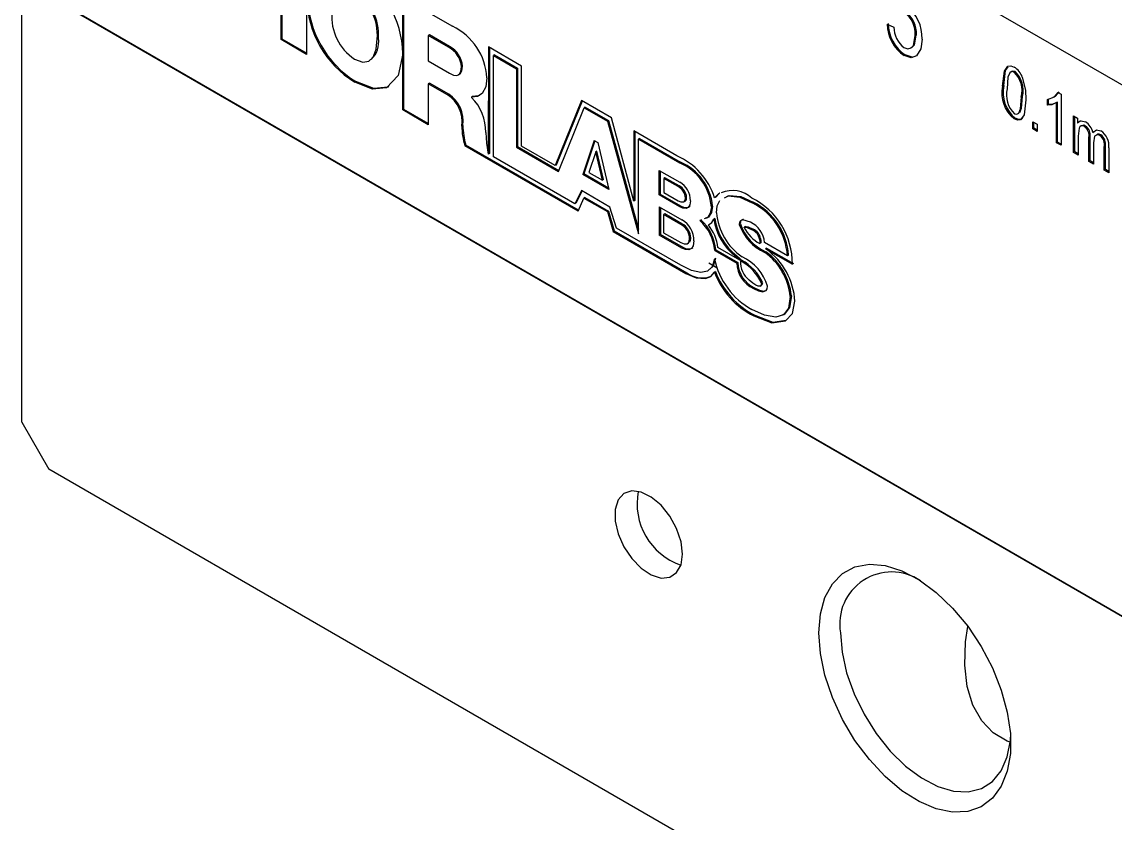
# Model space of a CAD drawing. Extents: x 0 to 278, y 1 to 215.
# Drawn here: x 236.82 to 245.9, y 185.21 to 191.86 of the extents above; entities that cross this region are included whole.
import ezdxf

# ---------------------------------------------------------------- set-up
doc = ezdxf.new("R2010")
doc.units = 0
doc.layers.get('0').update_dxf_attribs({"linetype": 'CONTINUOUS'})

msp = doc.modelspace()

# ---------------------------------------------------------------- linework, layer by layer
at = {"color": 7, "linetype": 'CONTINUOUS'}
for p, q in [((239.1884, 192.5271), (239.1884, 191.5938)), ((265.8893, 179.8345), (244.1774, 192.3685)), ((236.8244, 188.5403), (236.8244, 192.206)), ((236.9163, 192.153), (257.5837, 180.222)), ((257.5837, 180.222), (237.1408, 192.0233)), ((238.977, 191.7159), (238.977, 192.1002)), ((238.986, 191.721), (238.986, 192.1054)), ((239.9882, 192.0654), (240.4019, 191.8265)), ((239.9882, 191.1321), (239.9882, 192.0654)), ((239.9972, 191.1372), (239.9972, 192.0602)), ((244.0099, 191.8444), (244.0665, 191.8199)), ((240.2086, 191.7547), (240.1996, 191.7495)), ((240.1996, 191.7495), (240.1996, 191.5391)), ((240.3678, 191.6524), (240.1996, 191.7495)), ((240.3768, 191.6576), (240.2086, 191.7547)), ((244.2524, 191.7538), (244.2434, 191.7487)), ((238.986, 191.721), (238.977, 191.7159)), ((239.1884, 191.5938), (238.977, 191.7159)), ((239.1884, 191.6042), (238.986, 191.721)), ((240.6985, 191.6554), (240.698, 190.766)), ((240.9731, 191.4968), (240.6985, 191.6554)), ((240.7075, 191.6502), (240.707, 190.7711)), ((240.75, 191.5897), (240.741, 191.5846)), ((240.741, 190.7423), (240.741, 191.5846)), ((240.741, 191.5846), (240.9313, 191.4747)), ((240.75, 191.5897), (240.9403, 191.4799)), ((244.1594, 191.5887), (244.1505, 191.5835)), ((244.2175, 191.5695), (244.1594, 191.5887)), ((240.1996, 191.5391), (240.3769, 191.4367)), ((240.9403, 191.4799), (240.9313, 191.4747)), ((240.9403, 191.4799), (240.9403, 190.8281)), ((240.9731, 190.8318), (240.9731, 191.4968)), ((240.9313, 191.4747), (240.9313, 190.8229)), ((245.0731, 191.4507), (245.0641, 191.4455)), ((240.2086, 191.3551), (240.1996, 191.3499)), ((240.1996, 191.3499), (240.1996, 191.01)), ((240.3599, 191.2574), (240.1996, 191.3499)), ((240.3689, 191.2626), (240.2086, 191.3551)), ((244.9777, 191.334), (244.9688, 191.3288)), ((240.5678, 191.2445), (240.5588, 191.2393)), ((240.5588, 191.2393), (240.5588, 191.2367)), ((241.4707, 191.2095), (241.2534, 190.6701)), ((241.4763, 191.2063), (241.2623, 190.6752)), ((241.7203, 191.0655), (241.4707, 191.2095)), ((245.1334, 191.2443), (245.1244, 191.2391)), ((245.3414, 191.1711), (245.3414, 191.2201)), ((245.3504, 191.1762), (245.3504, 191.2253)), ((245.4302, 191.2778), (245.4546, 191.2637)), ((245.4546, 191.2637), (245.4546, 190.8388)), ((239.9972, 191.1372), (239.9882, 191.1321)), ((240.1996, 191.01), (239.9882, 191.1321)), ((240.1996, 191.0204), (239.9972, 191.1372)), ((241.2813, 190.6209), (241.4937, 191.15)), ((241.5027, 191.1552), (241.4937, 191.15)), ((241.4937, 191.15), (241.687, 191.0384)), ((241.5027, 191.1552), (241.696, 191.0436)), ((245.3504, 191.1762), (245.3414, 191.1711)), ((245.4259, 191.198), (245.4169, 191.1929)), ((245.4169, 190.8606), (245.4169, 191.1929)), ((245.4259, 190.8658), (245.4259, 191.198)), ((241.696, 191.0436), (241.687, 191.0384)), ((241.687, 191.0384), (241.9447, 190.1045)), ((241.696, 191.0436), (241.9447, 190.1422)), ((241.9069, 190.3765), (241.7203, 191.0655)), ((245.0742, 191.0633), (245.0652, 191.0581)), ((245.2188, 191.0349), (245.2565, 191.0131)), ((245.2188, 190.975), (245.2188, 191.0349)), ((245.2278, 190.9801), (245.2278, 191.0297)), ((245.5584, 191.0839), (245.5914, 191.0649)), ((245.5584, 190.7789), (245.5584, 191.0839)), ((245.5674, 190.7841), (245.5674, 191.0787)), ((245.5914, 191.0649), (245.5914, 191.0219)), ((245.6004, 191.0271), (245.5914, 191.0219)), ((240.4871, 191.0035), (240.4781, 190.9983)), ((242.2636, 190.7518), (241.9069, 190.9578)), ((241.9069, 190.9578), (241.9069, 190.3765)), ((241.9159, 190.9526), (241.9159, 190.3816)), ((245.2278, 190.9801), (245.2188, 190.975)), ((245.2565, 190.9532), (245.2188, 190.975)), ((245.2565, 190.9635), (245.2278, 190.9801)), ((245.2565, 191.0131), (245.2565, 190.9532)), ((245.6579, 190.9987), (245.6489, 190.9936)), ((245.7266, 190.9505), (245.7176, 190.9453)), ((240.5109, 190.8407), (240.5019, 190.8355)), ((241.4474, 190.3001), (240.5109, 190.8407)), ((241.577, 190.88), (241.4816, 190.598)), ((241.583, 190.8766), (241.4906, 190.6032)), ((241.577, 190.88), (241.6067, 190.8629)), ((241.6067, 190.8629), (241.6989, 190.4726)), ((241.9536, 190.8949), (241.9447, 190.8897)), ((241.9447, 190.1045), (241.9447, 190.8897)), ((241.9447, 190.8897), (242.2863, 190.6925)), ((241.9536, 190.8949), (242.2953, 190.6977)), ((245.4259, 190.8658), (245.4169, 190.8606)), ((245.4546, 190.8388), (245.4169, 190.8606)), ((245.4546, 190.8492), (245.4259, 190.8658)), ((245.5961, 190.9152), (245.5961, 190.7571)), ((245.6858, 190.7054), (245.6858, 190.9034)), ((245.6947, 190.7106), (245.6947, 190.9086)), ((245.7235, 190.8607), (245.7235, 190.6836)), ((245.7848, 190.9255), (245.7758, 190.9203)), ((241.4437, 190.2918), (240.5019, 190.8355)), ((240.707, 190.7711), (240.698, 190.766)), ((240.9403, 190.8281), (240.9313, 190.8229)), ((240.9313, 190.8229), (241.2813, 190.6209)), ((240.9403, 190.8281), (241.2847, 190.6293)), ((241.2534, 190.6701), (240.9731, 190.8318)), ((241.5899, 190.7838), (241.5328, 190.6134)), ((241.5988, 190.789), (241.5899, 190.7838)), ((241.645, 190.5486), (241.5899, 190.7838)), ((241.654, 190.5538), (241.5988, 190.789)), ((245.5674, 190.7841), (245.5584, 190.7789)), ((245.5961, 190.7571), (245.5584, 190.7789)), ((245.5961, 190.7675), (245.5674, 190.7841)), ((245.8131, 190.6318), (245.8131, 190.8239)), ((245.8221, 190.637), (245.8221, 190.829)), ((245.8509, 190.8185), (245.8509, 190.6101)), ((241.416, 190.3526), (240.741, 190.7423)), ((241.2623, 190.6752), (241.2534, 190.6701)), ((245.6947, 190.7106), (245.6858, 190.7054)), ((245.7235, 190.6836), (245.6858, 190.7054)), ((245.7235, 190.694), (245.6947, 190.7106)), ((241.4906, 190.6032), (241.4816, 190.598)), ((241.6989, 190.4726), (241.4816, 190.598)), ((241.6961, 190.4846), (241.4906, 190.6032)), ((241.5328, 190.6134), (241.645, 190.5486)), ((242.1181, 190.6307), (242.2874, 190.533)), ((242.1181, 190.4267), (242.1181, 190.6307)), ((242.127, 190.4319), (242.127, 190.6256)), ((242.1641, 190.5698), (242.1551, 190.5646)), ((242.2823, 190.5015), (242.1641, 190.5698)), ((245.8221, 190.637), (245.8131, 190.6318)), ((245.8509, 190.6101), (245.8131, 190.6318)), ((245.8509, 190.6204), (245.8221, 190.637)), ((241.654, 190.5538), (241.645, 190.5486)), ((242.1551, 190.5646), (242.1551, 190.4468)), ((242.2733, 190.4964), (242.1551, 190.5646)), ((241.4714, 190.4626), (241.416, 190.3526)), ((241.4763, 190.4598), (241.4249, 190.3578)), ((241.4437, 190.2918), (241.4918, 190.4016)), ((241.7073, 190.3265), (241.4714, 190.4626)), ((241.5008, 190.4068), (241.4918, 190.4016)), ((241.4918, 190.4016), (241.6878, 190.2885)), ((241.5008, 190.4068), (241.6968, 190.2937)), ((242.127, 190.4319), (242.1181, 190.4267)), ((242.2874, 190.329), (242.1181, 190.4267)), ((242.2964, 190.3342), (242.127, 190.4319)), ((242.1551, 190.4468), (242.2733, 190.3786)), ((242.5864, 190.4072), (242.5774, 190.402)), ((241.4249, 190.3578), (241.416, 190.3526)), ((241.7617, 190.1519), (241.7073, 190.3265)), ((241.9159, 190.3816), (241.9069, 190.3765)), ((242.1181, 190.3292), (242.3062, 190.2206)), ((242.1181, 190.3292), (242.1181, 190.0941)), ((242.127, 190.324), (242.127, 190.0993)), ((242.3217, 190.37), (242.3329, 190.3764)), ((241.6968, 190.2937), (241.6878, 190.2885)), ((241.6878, 190.2885), (241.7339, 190.1243)), ((241.6968, 190.2937), (241.7429, 190.1295)), ((242.1631, 190.2698), (242.1541, 190.2646)), ((242.1541, 190.2646), (242.1541, 190.1133)), ((242.2954, 190.183), (242.1541, 190.2646)), ((242.3044, 190.1882), (242.1631, 190.2698)), ((242.4681, 190.2206), (242.4541, 190.2157)), ((242.5801, 190.2323), (242.5711, 190.2271)), ((241.7429, 190.1295), (241.7339, 190.1243)), ((241.7339, 190.1243), (242.3374, 189.7759)), ((241.7429, 190.1295), (242.3464, 189.7811)), ((242.2955, 189.8437), (241.7617, 190.1519)), ((242.1541, 190.1133), (242.2954, 190.0318)), ((242.835, 190.1655), (242.8238, 190.159)), ((242.127, 190.0993), (242.1181, 190.0941)), ((242.3062, 189.9855), (242.1181, 190.0941)), ((242.3151, 189.9907), (242.127, 190.0993)), ((242.9612, 190.0284), (242.9522, 190.0232)), ((243.1823, 189.9223), (242.992, 190.0321)), ((242.588, 189.9711), (242.579, 189.9659)), ((242.579, 189.9659), (242.7609, 189.8609)), ((242.588, 189.9711), (242.7698, 189.8661)), ((242.7878, 189.8844), (242.6038, 189.9907)), ((243.0094, 189.9863), (243.0004, 189.9811)), ((243.0004, 189.9811), (243.223, 189.8535)), ((243.0094, 189.9863), (243.232, 189.8587)), ((242.5283, 189.863), (242.5988, 189.8223)), ((242.7698, 189.8661), (242.7609, 189.8609)), ((242.7968, 189.8896), (242.7878, 189.8844)), ((242.8018, 189.8851), (242.7928, 189.8799)), ((243.1913, 189.9275), (243.1823, 189.9223)), ((242.3464, 189.7811), (242.3374, 189.7759)), ((242.5851, 189.7912), (242.5761, 189.786)), ((242.9542, 189.6704), (242.9654, 189.6769)), ((236.8244, 188.5403), (237.0489, 188.1514)), ((256.3575, 177.0048), (237.0489, 188.1514))]:
    msp.add_line(p, q, dxfattribs=at)
at = {"color": 7, "linetype": 'CONTINUOUS', "flags": 128}
for points in [[(244.1499, 191.6492), (244.1825, 191.6389), (244.2092, 191.6471), (244.2281, 191.6682), (244.2434, 191.7487)], [(244.2042, 191.648), (244.2181, 191.6523), (244.2371, 191.6734), (244.2524, 191.7538)], [(239.5872, 191.554), (239.655, 191.5285), (239.7065, 191.5359), (239.7428, 191.5703), (239.768, 191.6369), (239.7759, 191.7223)], [(244.3, 191.7196), (244.2894, 191.6388), (244.2545, 191.5813), (244.2086, 191.5644), (244.1505, 191.5835)], [(239.9876, 191.5988), (239.9505, 191.4175), (239.8532, 191.3168), (239.7373, 191.3054), (239.5885, 191.3628)], [(240.3769, 191.4367), (240.4095, 191.422), (240.4356, 191.4188), (240.4553, 191.427), (240.4698, 191.451), (240.4747, 191.4901)], [(240.4492, 191.4259), (240.4642, 191.4322), (240.4787, 191.4562), (240.4836, 191.4953)], [(244.9688, 191.3288), (244.9835, 191.4538), (245.0126, 191.4949), (245.037, 191.499), (245.0657, 191.4882)], [(244.9777, 191.334), (244.9925, 191.459), (245.0145, 191.4902)], [(240.6861, 191.3998), (240.6762, 191.3233), (240.6463, 191.2678), (240.6088, 191.2433), (240.5588, 191.2393)], [(245.0641, 191.4455), (245.0436, 191.4502), (245.0284, 191.4411), (245.0129, 191.4036), (245.0065, 191.3072)], [(245.0731, 191.4507), (245.0526, 191.4554), (245.0374, 191.4463), (245.037, 191.4454)], [(245.1325, 191.4054), (245.1582, 191.297), (245.1622, 191.2172)], [(239.8683, 191.3283), (239.8622, 191.322), (239.7462, 191.3106), (239.5975, 191.368)], [(240.6239, 191.2524), (240.6178, 191.2484), (240.5678, 191.2445)], [(245.1622, 191.2172), (245.1474, 191.0924), (245.1184, 191.0513), (245.0939, 191.0473), (245.0652, 191.0581)], [(245.0664, 191.1011), (245.087, 191.0962), (245.1023, 191.1052), (245.118, 191.1426), (245.1244, 191.2391)], [(245.1117, 191.1114), (245.127, 191.1478), (245.1334, 191.2443)], [(245.3414, 191.2201), (245.3986, 191.2403), (245.4302, 191.2778)], [(245.3881, 191.2386), (245.4076, 191.2455), (245.4391, 191.283)], [(245.4169, 191.1929), (245.3773, 191.175), (245.3414, 191.1711)], [(245.4259, 191.198), (245.3863, 191.1802), (245.3504, 191.1762)], [(245.134, 191.0659), (245.1273, 191.0565), (245.1029, 191.0525), (245.0742, 191.0633)], [(245.5914, 191.0219), (245.6046, 191.0358), (245.6224, 191.042), (245.6567, 191.0326)], [(245.6004, 191.0271), (245.6136, 191.041), (245.6158, 191.0417)], [(240.677, 190.9449), (240.6843, 190.8554), (240.698, 190.766)], [(245.6489, 190.9936), (245.6339, 190.9997), (245.6205, 190.9992), (245.6102, 190.9923), (245.6035, 190.9804), (245.5961, 190.9152)], [(245.6579, 190.9987), (245.6429, 191.0048), (245.6356, 191.0046)], [(245.7176, 190.9453), (245.7489, 190.9677), (245.7842, 190.959)], [(245.7848, 190.9255), (245.7718, 190.9311), (245.7597, 190.9318), (245.7447, 190.9213)], [(245.7758, 190.9203), (245.7628, 190.9259), (245.7508, 190.9266), (245.7332, 190.9144), (245.7235, 190.8607)], [(242.2733, 190.3786), (242.2967, 190.3689), (242.3187, 190.3688), (242.3276, 190.3744), (242.3335, 190.3849), (242.3357, 190.401)], [(242.613, 190.4369), (242.6097, 190.4354), (242.5774, 190.402)], [(242.622, 190.4421), (242.6187, 190.4406), (242.5864, 190.4072)], [(242.6604, 190.4025), (242.6895, 190.4185), (242.7854, 190.4079), (242.8897, 190.3618)], [(242.6693, 190.4077), (242.6985, 190.4237), (242.7944, 190.4131), (242.8987, 190.367)], [(242.3768, 190.3786), (242.3718, 190.3441), (242.3586, 190.3239), (242.3397, 190.3157), (242.3136, 190.3178), (242.2874, 190.329)], [(242.37, 190.3328), (242.3676, 190.3291), (242.3487, 190.3208), (242.3226, 190.323), (242.2964, 190.3342)], [(242.5502, 190.3295), (242.5415, 190.2749), (242.5172, 190.2378), (242.4915, 190.2288)], [(242.5592, 190.3347), (242.5505, 190.2801), (242.5262, 190.243), (242.5005, 190.234)], [(242.5921, 190.2783), (242.5992, 190.3379), (242.6193, 190.3799)], [(242.5259, 190.1778), (242.5543, 190.198), (242.5711, 190.2271)], [(242.8744, 190.2012), (242.813, 190.2215), (242.791, 190.2122), (242.7846, 190.2002), (242.7823, 190.1826)], [(242.8234, 190.157), (242.8237, 190.1583), (242.8243, 190.1592), (242.8254, 190.1599), (242.8307, 190.1604), (242.8482, 190.1561), (242.8888, 190.1371)], [(242.8324, 190.1622), (242.8326, 190.1635), (242.8333, 190.1644), (242.8344, 190.1651), (242.8397, 190.1656), (242.8572, 190.1612), (242.8978, 190.1423)], [(242.2954, 190.0318), (242.3233, 190.0205), (242.3496, 190.0214), (242.3602, 190.0291), (242.3673, 190.0429), (242.3699, 190.0638)], [(242.4054, 190.0449), (242.3999, 190.005), (242.3852, 189.9814), (242.3642, 189.9714), (242.3353, 189.9732), (242.3062, 189.9855)], [(242.3698, 190.0355), (242.3763, 190.0481), (242.3789, 190.069)], [(242.9503, 190.0594), (242.9519, 190.0404), (242.9522, 190.0232)], [(242.9592, 190.0646), (242.9609, 190.0455), (242.9612, 190.0284)], [(242.3954, 189.9885), (242.3942, 189.9866), (242.3732, 189.9766), (242.3442, 189.9784), (242.3151, 189.9907)], [(243.006, 189.9762), (243.0029, 189.9789), (243.0004, 189.9811)], [(242.5768, 189.898), (242.556, 189.8307), (242.5174, 189.7936), (242.4639, 189.7832), (242.3856, 189.8004), (242.2955, 189.8437)], [(242.5858, 189.9032), (242.565, 189.8359), (242.5378, 189.8098)], [(242.752, 189.9167), (242.772, 189.8988), (242.7878, 189.8844)], [(242.761, 189.9219), (242.7809, 189.9039), (242.7968, 189.8896)], [(242.3374, 189.7759), (242.4248, 189.74), (242.5005, 189.7337), (242.5465, 189.7502), (242.5761, 189.786)], [(242.9677, 189.6919), (242.9635, 189.6803), (242.9574, 189.6725), (242.9492, 189.669), (242.9384, 189.6697), (242.9197, 189.6778), (242.8954, 189.6944), (242.8649, 189.72)], [(242.8989, 189.6506), (242.9413, 189.6308), (242.9787, 189.6241), (243.0054, 189.6353), (243.0129, 189.6491), (243.0155, 189.6692)], [(243.2058, 189.5852), (243.1903, 189.4885), (243.148, 189.4332), (243.0847, 189.4137), (242.9916, 189.4289), (242.8877, 189.4768)], [(242.9079, 189.6558), (242.9503, 189.6359), (242.9877, 189.6293), (242.9961, 189.6328)], [(243.2148, 189.5904), (243.1993, 189.4937), (243.157, 189.4384), (243.14, 189.4331)], [(242.9022, 189.4238), (243.0529, 189.367), (243.1673, 189.3835), (243.2236, 189.4445), (243.2438, 189.545)], [(242.9112, 189.4289), (243.0619, 189.3722), (243.1678, 189.3875)], [(242.3108, 187.4471), (242.2983, 187.5498), (242.262, 187.6578), (242.2051, 187.7615), (242.1327, 187.8516), (242.0511, 187.9202), (241.9677, 187.9611), (241.8898, 187.9708), (241.8244, 187.9483), (241.7773, 187.8957), (241.7526, 187.8176), (241.7526, 187.721), (241.7773, 187.6145), (241.8244, 187.5074), (241.8898, 187.4095), (241.9677, 187.3292), (242.0511, 187.2738), (242.1327, 187.2483), (242.2051, 187.2547), (242.262, 187.2927), (242.2983, 187.3588), (242.3108, 187.4471)], [(243.4429, 186.7935), (243.4557, 186.9504), (243.4937, 187.0875), (243.5557, 187.2004), (243.6397, 187.2854), (243.743, 187.3398), (243.8622, 187.3618), (243.9936, 187.3508), (244.1329, 187.3071), (244.2756, 187.2321), (244.4172, 187.1283), (244.553, 186.9988), (244.6789, 186.848), (244.7906, 186.6807), (244.8846, 186.5022), (244.9578, 186.3183), (245.008, 186.1348), (245.0335, 185.9578), (245.0335, 185.7928), (245.008, 185.6452), (244.9578, 185.5197), (244.8846, 185.4204), (244.7906, 185.3504), (244.6789, 185.312), (244.553, 185.3065), (244.4172, 185.3339), (244.2756, 185.3935), (244.1329, 185.4833), (243.9936, 185.6004), (243.8622, 185.7411), (243.743, 185.9008), (243.6397, 186.0745), (243.5557, 186.2564), (243.4937, 186.4408), (243.4557, 186.6218), (243.4429, 186.7935)], [(245.0321, 185.8866), (245.0078, 185.8956), (244.891, 185.963), (244.795, 186.0628), (244.7225, 186.1923), (244.6753, 186.3478), (244.6549, 186.5253), (244.6617, 186.7198), (244.6797, 186.8469)], [(243.6225, 186.7935), (243.6353, 186.6316), (243.6732, 186.4608), (243.7348, 186.2873), (243.8179, 186.1173), (243.9195, 185.957), (244.0359, 185.8121), (244.1629, 185.688), (244.296, 185.5891), (244.4303, 185.519), (244.5609, 185.4802), (244.6832, 185.4741), (244.7927, 185.5009), (244.8855, 185.5597), (244.9581, 185.6483), (245.0081, 185.7636), (245.0335, 185.9013), (245.0354, 185.9276)]]:
    msp.add_lwpolyline(points, dxfattribs=at)
at = {"color": 7, "linetype": 'CONTINUOUS'}
for centre, radius, start, end in [((239.1468, 191.5805), 0.841, 1.24701, 58.4379), ((239.3592, 191.7585), 0.4268, 355.82561, 56.26581), ((240.0302, 192.0784), 0.8409, 181.20967, 238.3173), ((240.0392, 192.0835), 0.8409, 181.20967, 238.3173), ((239.3502, 191.7533), 0.4268, 355.82561, 56.26581), ((239.8243, 191.909), 0.4269, 175.82846, 236.26321), ((244.0233, 191.7629), 0.2206, 356.3069, 54.51498), ((244.0323, 191.7681), 0.2206, 356.3069, 54.51498), ((243.9721, 191.7347), 0.3283, 357.36157, 53.54479), ((244.3289, 191.8479), 0.3189, 180.63023, 235.98729), ((244.3379, 191.8531), 0.3189, 180.63023, 235.98729), ((240.1771, 191.3689), 0.5099, 3.47708, 63.83542), ((244.2856, 191.8212), 0.219, 180.33407, 231.7268), ((239.5918, 191.6939), 0.196, 313.35304, 9.85828), ((240.2875, 191.4825), 0.1966, 3.72551, 62.9684), ((240.2785, 191.4773), 0.1966, 3.72551, 62.9684), ((244.9807, 191.3512), 0.1612, 19.62445, 58.17459), ((244.9165, 191.2904), 0.2141, 346.14982, 46.4184), ((244.9255, 191.2956), 0.2141, 346.14982, 46.4184), ((245.2385, 191.2724), 0.2756, 168.19037, 231.04411), ((245.2475, 191.2776), 0.2756, 168.19037, 231.04411), ((245.2155, 191.2561), 0.2152, 166.27024, 226.10959), ((240.2172, 191.0358), 0.2636, 351.81955, 57.21664), ((240.2262, 191.041), 0.2636, 351.81955, 57.21664), ((240.2688, 190.9494), 0.4082, 359.37588, 44.73892), ((245.5896, 190.9209), 0.1303, 10.77392, 58.99584), ((241.0827, 191.0038), 0.6046, 180.51753, 196.15624), ((241.0917, 191.0089), 0.6046, 180.51753, 196.15624), ((245.5984, 190.9203), 0.089, 349.06527, 55.41225), ((245.6074, 190.9255), 0.089, 349.06527, 55.41225), ((245.7047, 190.8352), 0.1472, 353.47519, 57.26402), ((245.7216, 190.8439), 0.0937, 347.65127, 54.63785), ((245.7306, 190.8491), 0.0937, 347.65127, 54.63785), ((242.0353, 190.2313), 0.5684, 17.48117, 66.31131), ((242.1195, 190.2938), 0.4322, 4.74536, 67.30005), ((242.1285, 190.299), 0.4322, 4.74536, 67.30005), ((242.2223, 190.3949), 0.1136, 3.11053, 63.29768), ((242.2313, 190.4001), 0.1136, 3.11053, 63.29768), ((242.2021, 190.3805), 0.1747, 359.37397, 60.78325), ((242.3171, 190.4006), 0.0282, 300.64278, 11.5583), ((242.7241, 190.221), 0.2426, 47.87342, 112.4172), ((242.615, 189.857), 0.608, 359.66557, 63.45217), ((242.6499, 189.885), 0.5337, 4.01031, 63.29923), ((242.6589, 189.8902), 0.5337, 4.01031, 63.29923), ((242.2072, 190.0488), 0.1983, 358.87296, 60.05799), ((242.1946, 189.9297), 0.3861, 5.37, 47.77243), ((242.2035, 189.9349), 0.3861, 5.37, 47.77243), ((243.0313, 190.2873), 0.4641, 187.4562, 233.00614), ((243.0402, 190.2925), 0.4641, 187.4562, 233.00614), ((243.0887, 190.3233), 0.4987, 185.1686, 235.43939), ((242.8213, 190.1942), 0.0307, 98.44737, 191.99924), ((242.2309, 190.0598), 0.1391, 1.64381, 62.38303), ((242.2399, 190.065), 0.1391, 1.64381, 62.38303), ((242.2452, 189.9512), 0.3607, 6.28106, 38.91571), ((243.153, 190.307), 0.391, 198.55201, 246.01009), ((243.162, 190.3122), 0.391, 198.55201, 246.01009), ((243.1051, 190.2992), 0.3155, 206.78462, 241.00677), ((242.7934, 190.0194), 0.1991, 3.67355, 65.99561), ((242.8484, 190.0419), 0.1034, 9.7481, 67.00174), ((242.8574, 190.0471), 0.1034, 9.7481, 67.00174), ((242.6961, 189.5329), 0.5124, 5.856, 54.44078), ((242.7051, 189.5381), 0.5124, 5.856, 54.44078), ((242.6763, 189.5132), 0.5684, 3.20847, 54.5437), ((243.1855, 190.022), 0.6212, 191.51092, 241.34971), ((243.0076, 189.8724), 0.247, 182.66922, 243.90314), ((243.0165, 189.8776), 0.247, 182.66922, 243.90314), ((242.978, 189.8672), 0.1856, 176.07943, 232.45548), ((242.6146, 189.5387), 0.3849, 23.45884, 62.42908), ((242.6236, 189.5439), 0.3849, 23.45884, 62.42908), ((242.6509, 189.567), 0.3787, 15.64843, 65.84976), ((242.4716, 189.9412), 0.2032, 231.98186, 289.63576), ((243.2063, 190.0254), 0.6741, 200.8007, 243.18883), ((243.2152, 190.0306), 0.6741, 200.8007, 243.18883), ((242.9527, 189.6979), 0.024, 298.22501, 358.10927), ((242.4748, 187.8658), 0.5415, 169.18216, 250.81246), ((244.0465, 186.8679), 0.4304, 56.15925, 189.94727)]:
    msp.add_arc(centre, radius, start, end, dxfattribs=at)

doc.saveas('drawing.dxf')
